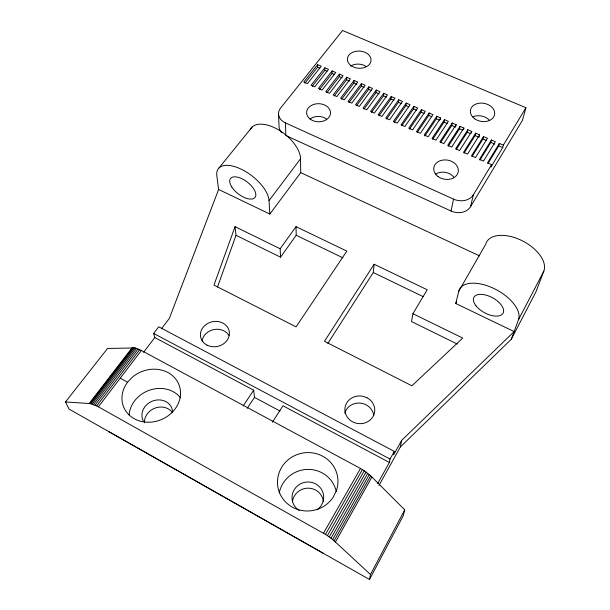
<?xml version="1.0" encoding="UTF-8"?>
<svg xmlns="http://www.w3.org/2000/svg" width="610" height="610" viewBox="0 0 610 610"><rect width="100%" height="100%" fill="white"/><g stroke="black" fill="none" stroke-linecap="round" stroke-linejoin="round"><path stroke-width="0.91" d="M304.969 83.105L317.627 67.207L317.65 64.652L321.256 66.223L307.448 83.631L303.803 82.022L317.65 64.652M312.244 86.307L324.825 70.333L324.871 67.786L328.5 69.357L314.768 86.849L311.108 85.24L324.871 67.786M319.548 89.525L332.061 73.467L332.13 70.935L335.767 72.506L322.111 90.082L318.435 88.465L332.13 70.935M326.876 92.75L339.32 76.624L339.412 74.092L343.064 75.67L329.484 93.322L325.793 91.698L339.412 74.092M334.234 95.983L346.61 79.788L346.724 77.256L350.392 78.85L336.888 96.578L333.182 94.954L346.724 77.256M341.623 99.239L353.922 82.968L354.067 80.444L357.742 82.037L344.322 99.849L340.601 98.218L354.067 80.444M349.042 102.503L361.272 86.155L361.433 83.639L365.131 85.24L351.787 103.136L348.051 101.496L361.433 83.639M356.492 105.782L368.646 89.357L368.837 86.841L372.542 88.45L359.282 106.437L355.531 104.783L368.837 86.841M363.972 109.076L376.057 92.575L376.263 90.067L379.992 91.683L366.808 109.747L363.041 108.092L376.263 90.067M371.482 112.385L383.492 95.8L383.72 93.299L387.464 94.924L374.372 113.071L370.583 111.409L383.72 93.299M379.023 115.702L390.957 99.041L391.216 96.548L394.967 98.172L381.959 116.411L378.162 114.741L391.216 96.548M327.852 343.384L373.297 272.525L374.143 264.244L427.191 289.758L412.917 313.708L411.506 321.554L457.218 344.025M386.595 119.034L398.452 102.297L398.734 99.804L402.508 101.443L389.577 119.758L385.764 118.081L398.734 99.804M394.205 122.381L405.978 105.568L406.283 103.082L410.072 104.722L397.232 123.128L393.397 121.443L406.283 103.082M401.837 125.736L413.542 108.847L413.87 106.369L417.675 108.016L404.91 126.506L401.067 124.814L413.87 106.369M409.501 129.114L421.129 112.141L421.479 109.663L425.3 111.325L412.627 129.899L408.761 128.207L421.479 109.663M417.202 132.5L428.746 115.45L429.127 112.98L432.963 114.642L420.374 133.308L416.493 131.607L429.127 112.98M424.934 135.9L436.394 118.775L436.798 116.304L440.649 117.974L440.374 119.621M432.696 139.324L444.08 122.107L444.507 119.651L448.373 121.321L435.967 140.17L432.055 138.447L444.507 119.651M440.489 142.748L451.789 125.454L452.246 123.006L456.127 124.684L455.815 126.323M377.681 483.555L389.393 462.464L390.026 459.063L394.296 451.4L158.699 326.8L153.644 333.426L154.803 337.536L253.684 390.194L254.492 397.384L247.218 408.311M369.507 579.5L370.476 574.483L404.743 509.868L370.689 475.8L362.431 469.525L141.375 350.468L135.237 347.959L107.551 348.462L65.491 401.959L69.082 409.104L369.507 579.5L403.286 515.694L404.743 509.868M394.296 451.4L393.633 454.839L401.662 440.382L514.138 331.573L455.731 303.49L458.796 291.183L485.705 244.259A32.132 17.957 27.9 0 1 520.536 239.951A32.132 17.957 27.9 0 1 543.853 271.099L536.053 291.633L511.325 339.229L400.305 447L378.985 485.484M448.312 146.194L459.536 128.817L460.016 126.369L463.913 128.062L463.585 129.694M400.305 447L401.662 440.382M456.173 149.656L467.313 132.195L467.824 129.755L471.736 131.447L471.385 133.079M286.7 135.923L451.034 211.029L453.512 199.135A14.922 11.773 11 0 0 473.337 194.834L491.576 164.631L487.542 162.862L499.361 143.426L503.341 145.149L502.709 147.567L490.974 167.026L491.576 164.631M464.065 153.125L475.121 135.588L475.655 133.148L479.59 134.856L479.041 137.288M471.987 156.618L482.96 138.988L483.524 136.564L487.474 138.272L475.518 157.571L471.522 155.817L483.524 136.564M451.034 211.029A14.663 11.674 11.2 0 0 470.524 206.76L473.337 194.834M479.948 160.117L490.837 142.412L491.424 139.987L495.389 141.703L483.524 161.093L479.521 159.332L491.424 139.987M487.939 163.64L498.744 145.843L499.361 143.426M285.838 135.534L285.434 122.9A14.236 10.774 0 0 1 280.569 108.084L342.568 30.5L525.934 107.734L522.457 120.3L470.524 206.76M217.511 287.028L236.009 235.292L235.033 226.676L280.15 248.75L280.547 257.184L236.009 235.292M235.033 226.676L213.973 285.099L296.071 326.861L346.831 251.106L296.025 226.668L280.15 248.75M511.325 339.229L518.5 319.678L543.846 271.092M218.616 189.443L269.849 214.079L269.04 200.614A31.026 14.884 37.7 0 0 241.11 169.138A31.026 14.884 37.7 0 0 216.817 175.688L218.616 189.443L169.321 318.443L161.49 328.737M370.476 574.483L334.112 540.811L370.689 475.8M335.386 542.054L371.871 477.066M334.112 540.811L331.024 538.211L367.769 473.207M332.656 539.522L369.317 474.504M331.024 538.211L329.263 536.907L366.091 471.926M329.263 536.907L325.458 534.406L362.431 469.525M327.395 535.633L364.3 470.691M323.483 533.247L360.518 468.434M455.731 303.49L456.654 301.858M503.341 145.149L525.934 107.734M479.59 134.856L467.542 154.063L463.562 152.309L475.655 133.148M471.736 131.447L459.597 150.563L455.639 148.825L467.824 129.755M463.913 128.062L451.682 147.086L447.74 145.355L460.016 126.369M272.411 422.189L282.971 405.787L389.393 462.464M374.143 264.244L324.482 341.31L411.903 385.787L462.723 338.07L412.917 313.708M456.127 124.684L443.805 143.625L439.879 141.894L452.246 123.006M440.649 117.974L428.151 136.731L424.255 135.024L436.798 116.304M243.115 405.955L253.684 390.194M280.547 257.184L296.201 235.262L296.025 226.668M269.849 214.079L300.715 172.638L300.532 158.783A30.065 15.799 38.2 0 0 278.061 129.572A30.065 15.799 38.2 0 0 250.214 129.816M269.04 200.614L300.532 158.783M127.589 382.226L127.017 382.988A29.821 25.948 -22.2 0 0 146.568 422.196A29.821 25.948 -22.2 0 0 179.424 386.008A29.821 25.948 -22.2 0 0 132.057 377.438L127.589 382.226L120.239 378.185M143.556 352.336L154.803 337.536M65.491 401.959L89.937 403.553L96.685 405.909L139.713 349.621M96.685 405.909L98.393 406.824L141.375 350.468M93.551 404.491L136.609 348.356M95.061 405.132L138.112 348.912M89.106 403.576L132.08 347.799M89.937 403.553L132.95 347.685M90.966 403.698L134.009 347.738M92.179 404.011L135.237 347.959M219.074 167.864L252.098 127.078M317.627 67.207L319.785 68.137M324.825 70.333L326.998 71.271M332.061 73.467L334.234 74.412M339.32 76.624L342.233 77.889M346.61 79.788L349.53 81.054M353.922 82.968L356.858 84.241M361.272 86.155L364.223 87.436M368.646 89.357L371.612 90.646M376.057 92.575L379.023 93.864M383.492 95.8L386.473 97.097M390.957 99.041L393.953 100.345M398.452 102.297L401.464 103.601M405.978 105.568L408.997 106.88M413.542 108.847L416.569 110.166M421.129 112.141L424.171 113.468M428.746 115.45L431.804 116.777M436.394 118.775L439.467 120.109M444.08 122.107L447.161 123.449M451.789 125.454L455.662 127.139M459.536 128.817L462.647 130.166M467.313 132.195L470.432 133.552M475.121 135.588L478.255 136.945M482.96 138.988L486.109 140.361M490.837 142.412L494.786 144.128M498.744 145.843L502.709 147.567M285.434 122.9L453.512 199.135M300.715 172.638L479.62 255.903M296.201 235.262L342.942 257.855M373.297 272.525L423.043 296.567M323.163 553.217L109.137 431.819M153.644 333.426L390.026 459.063M254.492 397.384L280.066 411.056M98.393 406.824L325.458 534.406M278.518 113.429L279.037 126.14A13.999 10.698 -0.1 0 0 281.767 132.713M143.304 420.991A15.646 13.748 -23.7 0 1 153.644 400.671A15.646 13.748 -23.7 0 1 172.615 411.925M299.106 510.41A15.868 15.402 -15 0 1 295.766 487.603A15.868 15.402 -15 0 1 319.442 486.742A15.868 15.402 -15 0 1 317.169 509.746M292.388 501.839A15.624 15.212 -17.2 0 1 307.943 488.16A15.624 15.212 -17.2 0 1 323.376 501.527M144.41 422.738A15.418 13.603 -24.4 0 1 155.001 408.113A15.418 13.603 -24.4 0 1 172.233 412.329M202.07 340.944A14.365 12.497 -12.3 0 1 213.79 329.583A14.365 12.497 -12.3 0 1 228.956 335.447M344.802 413.183A14.754 13.71 7.2 0 1 360.182 403.096A14.754 13.71 7.2 0 1 373.762 415.669M458.796 291.191A33.222 16.996 28.6 0 1 493.856 288.484A33.222 16.996 28.6 0 1 518.508 319.686M279.258 492.903A29.112 28.266 -15.1 0 1 307.524 469.418A29.112 28.266 -15.1 0 1 336.255 491.538M129.114 414.876A28.708 25.239 -23.7 0 1 149.969 390.034A28.708 25.239 -23.7 0 1 180.606 397.872M310.147 118.958A11.75 8.982 1.4 0 1 326.685 119.118M435.349 174.338A12.177 9.6 9.8 0 1 453.726 177.014M350.788 65.987A11.651 8.555 3.7 0 1 366.442 66.673M472.819 116.868A12.093 9.089 10.7 0 1 489.472 120.361M336.461 490.493L333.014 497.455A30.286 29.173 -11 0 1 282.011 497.516A30.286 29.173 -11 0 1 304.138 452.826A30.286 29.173 -11 0 1 336.461 490.493M366.93 397.728L363.308 396.386A14.976 13.855 7.1 0 0 345.168 412.322A14.976 13.855 7.1 0 0 368.737 421.098A14.976 13.855 7.1 0 0 366.93 397.728M207.064 345.153A14.571 12.612 -12 0 0 229.39 333.96A14.571 12.612 -12 0 0 208.285 323.147A14.571 12.612 -12 0 0 207.064 345.153M476.044 305.862A16.607 8.487 28.6 0 0 502.175 314.333A16.607 8.487 28.6 0 0 487.306 295.499A16.607 8.487 28.6 0 0 476.044 305.862M231.823 187.041A15.502 7.434 37.7 0 0 254.439 198.044A15.502 7.434 37.7 0 0 242.056 178.791A15.502 7.434 37.7 0 0 231.823 187.041M474.816 118.866A12.291 9.15 10.6 0 0 494.558 114.802A12.291 9.15 10.6 0 0 478.179 103.38A12.291 9.15 10.6 0 0 474.816 118.866M310.193 119.095A11.948 9.043 1.5 0 0 330.132 115.137A11.948 9.043 1.5 0 0 315.378 103.982A11.948 9.043 1.5 0 0 310.193 119.095M438.071 176.572A12.391 9.676 9.7 0 0 458.171 172.218A12.391 9.676 9.7 0 0 441.907 160.239A12.391 9.676 9.7 0 0 438.071 176.572M351.124 65.705A11.842 8.601 3.7 0 0 370.735 61.991A11.842 8.601 3.7 0 0 355.805 51.324A11.842 8.601 3.7 0 0 351.124 65.705"/></g></svg>
